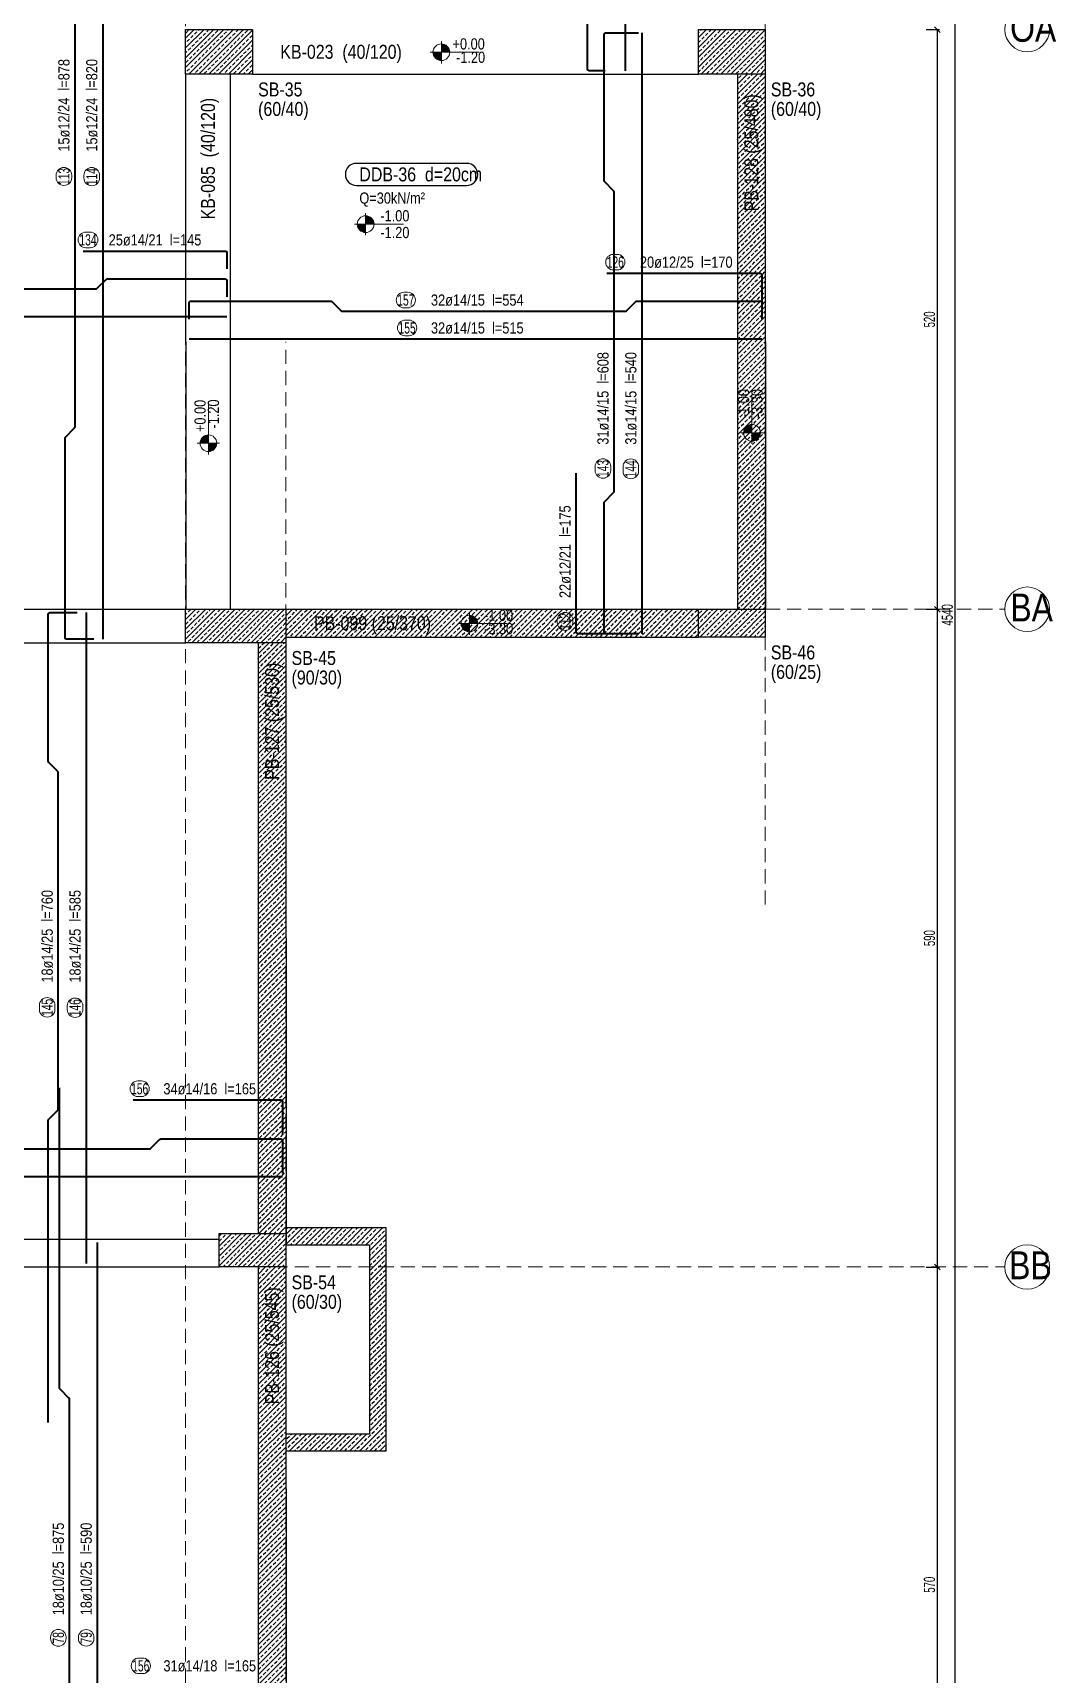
# Model space of a CAD drawing. Header units: millimetres. Extents: x 2543 to 7291, y 513 to 5794.
# Drawn here: x 6369 to 7287, y 2123 to 3595 of the extents above; entities that cross this region are included whole.
import ezdxf
from ezdxf.enums import TextEntityAlignment as Align

# ---------------------------------------------------------------- set-up
doc = ezdxf.new("R2010")
doc.units = ezdxf.units.MM
doc.linetypes.add('DASHED', pattern=[19.05, 12.7, -6.35])
for name, color, linetype, lineweight in [('AKS BALONU (BEYKENT)', 7, 'Continuous', 20), ('AKS CIZGISI (BEYKENT)', 252, 'DASHED', 20), ('AKS NO (BEYKENT)', 3, 'Continuous', 20), ('AKS OLCU (BEYKENT)', 200, 'Continuous', 20), ('DONATI (BEYKENT)', 4, 'Continuous', 40), ('DONATI YAZISI (BEYKENT)', 3, 'Continuous', 20), ('DOSEME ISMI (BEYKENT)', 9, 'Continuous', 20), ('DOSEME PAFTA (BEYKENT)', 3, 'Continuous', 20), ('KIRIS (BEYKENT)', 2, 'Continuous', 30), ('KIRIS ISMI (BEYKENT)', 40, 'Continuous', 20), ('KOLON (BEYKENT)', 3, 'Continuous', 30), ('KOLON ISMI (BEYKENT)', 91, 'Continuous', 20), ('KOT CIZGI (BEYKENT)', 120, 'Continuous', 20), ('KOT YAZI (BEYKENT)', 7, 'Continuous', 20), ('PERDE (BEYKENT)', 6, 'Continuous', 30), ('PERDE ISMI (BEYKENT)', 240, 'Continuous', 20), ('POZ BALON (BEYKENT)', 14, 'Continuous', 20), ('POZ NO (BEYKENT)', 2, 'Continuous', 20), ('TARAMA (BEYKENT)', 252, 'Continuous', 20), ('YAZI (BEYKENT)', 140, 'Continuous', 20)]:
    doc.layers.add(name, color=color, linetype=linetype, lineweight=lineweight)
doc.styles.add('DSMOLC-50', font='Bahnschrift Light Condensed', dxfattribs={"width": 0.75, "height": 10})
doc.styles.add('KOT (BEYKENT)', font='')
doc.styles.add('YAZI (BEYKENT)', font='')
doc.styles.get('KOT (BEYKENT)').set_extended_font_data('Bahnschrift Light Condensed')
doc.styles.get('YAZI (BEYKENT)').set_extended_font_data('Bahnschrift Light Condensed')
doc.dimstyles.new('DSMOLC-50', dxfattribs={"dimtxt": 10, "dimasz": 5, "dimexe": 2, "dimexo": 2, "dimgap": 2, "dimtad": 1, "dimdec": 1, "dimrnd": 0.5, "dimzin": 12, "dimdsep": 46, "dimtxsty": 'DSMOLC-50', "dimblk": 'OBLIQUE', "dimblk1": 'OBLIQUE', "dimblk2": 'OBLIQUE', "dimcen": 0, "dimclrt": 7, "dimadec": 0, "dimazin": 0, "dimtfac": 1, "dimtdec": 4, "dimtix": 1, "dimtmove": 2, "dimatfit": 3, "dimfxl": 1, "dimtzin": 0, "dimarcsym": 0})
pattern_1 = [(45, (1460.26, 1205.411), (-4.490128, 4.490128), []), (45, (1464.75, 1205.411), (-4.490128, 4.490128), [3.175, -1.5875])]
pattern_2 = [(45, (1460.26, 1205.411), (-4.4194174, 4.4194174), []), (45, (1464.679, 1205.411), (-4.4194174, 4.4194174), [3.125, -1.5625])]

# ---------------------------------------------------------------- blocks, each defined once
blk = doc.blocks.new('_Oblique')
at = {"color": 0, "linetype": 'ByBlock', "lineweight": -2}
blk.add_line((-0.5, -0.5), (0.5, 0.5), dxfattribs=at)
blk = doc.blocks.new('*D86')
at = {"layer": 'AKS OLCU (BEYKENT)', "color": 0, "lineweight": -2, "transparency": 16777216}
for p, q in [((7170.5, 2488.3), (7182.5, 2488.3)), ((7180.5, 1918.3), (7180.5, 2488.3)), ((7170.5, 1918.3), (7182.5, 1918.3))]:
    blk.add_line(p, q, dxfattribs=at)
at = {"layer": 'DEFPOINTS', "color": 0, "transparency": 16777216}
for p in [(7168.5, 2488.3), (7180.5, 2488.3), (7168.5, 1918.3)]:
    blk.add_point(p, dxfattribs=at)
at = {"layer": 'AKS OLCU (BEYKENT)', "color": 0, "lineweight": -2, "transparency": 16777216, "xscale": 5, "yscale": 5, "zscale": 5}
for p, rotation in [((7180.5, 2488.3), 90), ((7180.5, 1918.3), 270)]:
    blk.add_blockref('_Oblique', p, dxfattribs=dict(at, rotation=rotation))
at = {"layer": 'AKS OLCU (BEYKENT)', "color": 7, "transparency": 16777216, "insert": (7173.4, 2203.3), "char_height": 10, "attachment_point": 5, "rotation": 90, "style": 'DSMOLC-50'}
blk.add_mtext('570', dxfattribs=at)
blk = doc.blocks.new('*D87')
at = {"layer": 'AKS OLCU (BEYKENT)', "color": 0, "lineweight": -2, "transparency": 16777216}
for p, q in [((7170.5, 3078.3), (7182.5, 3078.3)), ((7180.5, 2488.3), (7180.5, 3078.3)), ((7170.5, 2488.3), (7182.5, 2488.3))]:
    blk.add_line(p, q, dxfattribs=at)
at = {"layer": 'DEFPOINTS', "color": 0, "transparency": 16777216}
for p in [(7168.5, 3078.3), (7180.5, 3078.3), (7168.5, 2488.3)]:
    blk.add_point(p, dxfattribs=at)
at = {"layer": 'AKS OLCU (BEYKENT)', "color": 0, "lineweight": -2, "transparency": 16777216, "xscale": 5, "yscale": 5, "zscale": 5}
for p, rotation in [((7180.5, 3078.3), 90), ((7180.5, 2488.3), 270)]:
    blk.add_blockref('_Oblique', p, dxfattribs=dict(at, rotation=rotation))
at = {"layer": 'AKS OLCU (BEYKENT)', "color": 7, "transparency": 16777216, "insert": (7173.4, 2783.3), "char_height": 10, "attachment_point": 5, "rotation": 90, "style": 'DSMOLC-50'}
blk.add_mtext('590', dxfattribs=at)
blk = doc.blocks.new('*D88')
at = {"layer": 'AKS OLCU (BEYKENT)', "color": 0, "lineweight": -2, "transparency": 16777216}
for p, q in [((7170.5, 3598.3), (7182.5, 3598.3)), ((7180.5, 3078.3), (7180.5, 3598.3)), ((7170.5, 3078.3), (7182.5, 3078.3))]:
    blk.add_line(p, q, dxfattribs=at)
at = {"layer": 'DEFPOINTS', "color": 0, "transparency": 16777216}
for p in [(7168.5, 3598.3), (7180.5, 3598.3), (7168.5, 3078.3)]:
    blk.add_point(p, dxfattribs=at)
at = {"layer": 'AKS OLCU (BEYKENT)', "color": 0, "lineweight": -2, "transparency": 16777216, "xscale": 5, "yscale": 5, "zscale": 5}
for p, rotation in [((7180.5, 3598.3), 90), ((7180.5, 3078.3), 270)]:
    blk.add_blockref('_Oblique', p, dxfattribs=dict(at, rotation=rotation))
at = {"layer": 'AKS OLCU (BEYKENT)', "color": 7, "transparency": 16777216, "insert": (7173.4, 3338.3), "char_height": 10, "attachment_point": 5, "rotation": 90, "style": 'DSMOLC-50'}
blk.add_mtext('520', dxfattribs=at)
blk = doc.blocks.new('*D93')
at = {"layer": 'AKS OLCU (BEYKENT)', "color": 0, "lineweight": -2, "transparency": 16777216}
for p, q in [((7170.5, 5343.3), (7198.5, 5343.3)), ((7196.5, 803.3), (7196.5, 5343.3)), ((7170.5, 803.3), (7198.5, 803.3))]:
    blk.add_line(p, q, dxfattribs=at)
at = {"layer": 'DEFPOINTS', "color": 0, "transparency": 16777216}
for p in [(7168.5, 5343.3), (7196.5, 5343.3), (7168.5, 803.3)]:
    blk.add_point(p, dxfattribs=at)
at = {"layer": 'AKS OLCU (BEYKENT)', "color": 0, "lineweight": -2, "transparency": 16777216, "xscale": 5, "yscale": 5, "zscale": 5}
for p, rotation in [((7196.5, 5343.3), 90), ((7196.5, 803.3), 270)]:
    blk.add_blockref('_Oblique', p, dxfattribs=dict(at, rotation=rotation))
at = {"layer": 'AKS OLCU (BEYKENT)', "color": 7, "transparency": 16777216, "insert": (7189.4, 3073.3), "char_height": 10, "attachment_point": 5, "rotation": 90, "style": 'DSMOLC-50'}
blk.add_mtext('4540', dxfattribs=at)

msp = doc.modelspace()

# ---------------------------------------------------------------- hatches: boundary and pattern name
at = {"layer": 'KOT CIZGI (BEYKENT)'}
h = msp.add_hatch(color=256, dxfattribs=at)
h.dxf.hatch_style = 1
h.paths.add_polyline_path([(6735.45, 3577.94), (6727.95, 3577.94, 0.4142136), (6735.45, 3570.44)])
h = msp.add_hatch(color=256, dxfattribs=at)
h.dxf.hatch_style = 1
h.paths.add_polyline_path([(6735.45, 3585.44), (6735.45, 3577.94), (6742.95, 3577.94, 0.4142136)])
h = msp.add_hatch(color=256, dxfattribs=at)
h.dxf.hatch_style = 1
h.paths.add_polyline_path([(6667.52, 3431.25), (6667.52, 3423.75), (6675.02, 3423.75, 0.4142136)])
h = msp.add_hatch(color=256, dxfattribs=at)
h.dxf.hatch_style = 1
h.paths.add_polyline_path([(6667.52, 3423.75), (6660.02, 3423.75, 0.4142136), (6667.52, 3416.25)])
h = msp.add_hatch(color=256, dxfattribs=at)
h.dxf.hatch_style = 1
h.paths.add_polyline_path([(7006.64, 3236.56), (7014.14, 3236.56), (7014.14, 3244.06, 0.4142136)])
h = msp.add_hatch(color=256, dxfattribs=at)
h.dxf.hatch_style = 1
h.paths.add_polyline_path([(6518.94, 3227.22), (6526.44, 3227.22), (6526.44, 3234.72, 0.4142136)])
h = msp.add_hatch(color=256, dxfattribs=at)
h.dxf.hatch_style = 1
h.paths.add_polyline_path([(6526.44, 3227.22), (6526.44, 3219.72, 0.4142136), (6533.94, 3227.22)])
h = msp.add_hatch(color=256, dxfattribs=at)
h.dxf.hatch_style = 1
h.paths.add_polyline_path([(7014.14, 3236.56), (7014.14, 3229.06, 0.4142136), (7021.64, 3236.56)])
h = msp.add_hatch(color=256, dxfattribs=at)
h.dxf.hatch_style = 1
h.paths.add_polyline_path([(6760.6, 3065.44), (6753.1, 3065.44, 0.4142136), (6760.6, 3057.94)])
h = msp.add_hatch(color=256, dxfattribs=at)
h.dxf.hatch_style = 1
h.paths.add_polyline_path([(6760.6, 3072.94), (6760.6, 3065.44), (6768.1, 3065.44, 0.4142136)])
at = {"layer": 'TARAMA (BEYKENT)'}
h = msp.add_hatch(dxfattribs=at)
h.set_pattern_fill('ANSI33', color=256, style=0, pattern_type=0)
h.set_pattern_definition(pattern_2)
h.paths.add_polyline_path([(6506.04, 3598.34), (6566.04, 3598.34), (6566.04, 3558.34), (6506.04, 3558.34)], flags=0)
h = msp.add_hatch(dxfattribs=at)
h.set_pattern_fill('ANSI33', color=256, style=0, pattern_type=0)
h.set_pattern_definition(pattern_2)
h.paths.add_polyline_path([(6966.04, 3598.34), (7026.04, 3598.34), (7026.04, 3558.34), (6966.04, 3558.34)], flags=0)
at = {"layer": 'TARAMA (BEYKENT)', "lineweight": -3}
h = msp.add_hatch(dxfattribs=at)
h.set_pattern_fill('ANSI33', color=256)
h.set_pattern_definition(pattern_1)
h.paths.add_polyline_path([(7026.04, 3558.34), (7001.04, 3558.34), (7001.04, 3078.34), (7026.14, 3078.34)])
at = {"layer": 'TARAMA (BEYKENT)'}
h = msp.add_hatch(dxfattribs=at)
h.set_pattern_fill('ANSI33', color=256, style=0, pattern_type=0)
h.set_pattern_definition(pattern_2)
h.paths.add_polyline_path([(6506.04, 3078.34), (6596.04, 3078.34), (6596.04, 3048.34), (6506.04, 3048.34)], flags=0)
at = {"layer": 'TARAMA (BEYKENT)', "lineweight": -3}
h = msp.add_hatch(dxfattribs=at)
h.set_pattern_fill('ANSI33', color=256)
h.set_pattern_definition(pattern_1)
h.paths.add_polyline_path([(6966.04, 3078.34), (6596.04, 3078.34), (6596.04, 3053.34), (6966.04, 3053.34)])
at = {"layer": 'TARAMA (BEYKENT)'}
h = msp.add_hatch(dxfattribs=at)
h.set_pattern_fill('ANSI33', color=256, style=0, pattern_type=0)
h.set_pattern_definition(pattern_2)
h.paths.add_polyline_path([(6966.04, 3078.34), (7026.04, 3078.34), (7026.04, 3053.34), (6966.04, 3053.34)], flags=0)
at = {"layer": 'TARAMA (BEYKENT)', "lineweight": -3}
h = msp.add_hatch(dxfattribs=at)
h.set_pattern_fill('ANSI33', color=256)
h.set_pattern_definition(pattern_1)
h.paths.add_polyline_path([(6596.04, 3048.34), (6571.04, 3048.34), (6571.04, 2518.34), (6596.14, 2518.34)])
at = {"layer": 'TARAMA (BEYKENT)'}
h = msp.add_hatch(dxfattribs=at)
h.set_pattern_fill('ANSI33', color=256, style=0, pattern_type=0)
h.set_pattern_definition(pattern_2)
h.paths.add_polyline_path([(6536.04, 2518.34), (6596.04, 2518.34), (6596.04, 2488.34), (6536.04, 2488.34)], flags=0)
at = {"layer": 'TARAMA (BEYKENT)', "lineweight": -3}
h = msp.add_hatch(dxfattribs=at)
h.set_pattern_fill('ANSI33', color=256)
h.set_pattern_definition([(45, (-40497.834, 2076.175), (-4.4901281, 4.4901281), []), (45, (-40493.344, 2076.175), (-4.4901281, 4.4901281), [3.175, -1.5875])])
h.paths.add_polyline_path([(6596.02, 2323.34), (6686.02, 2323.34), (6686.02, 2523.34), (6596.12, 2523.34), (6596.12, 2508.34), (6671.02, 2508.34), (6671.02, 2338.34), (6596.02, 2338.34)])
h = msp.add_hatch(dxfattribs=at)
h.set_pattern_fill('ANSI33', color=256)
h.set_pattern_definition(pattern_1)
h.paths.add_polyline_path([(6596.04, 2488.34), (6571.04, 2488.34), (6571.04, 1943.34), (6596.14, 1943.34)])

# ---------------------------------------------------------------- linework, layer by layer
at = {"layer": 'AKS BALONU (BEYKENT)'}
for centre in [(7261.04, 3598.34), (7261.04, 3078.34), (7261.04, 2488.34)]:
    msp.add_circle(centre, 20, dxfattribs=at)
at = {"layer": 'AKS CIZGISI (BEYKENT)'}
for p, q in [((7026.04, 2813.34), (7026.04, 5543.34)), ((6506.04, 553.34), (6506.04, 4113.34)), ((6596.04, 593.34), (6596.04, 3318.34)), ((4531.04, 3078.34), (7241.04, 3078.34)), ((5156.04, 2488.34), (7241.04, 2488.34))]:
    msp.add_line(p, q, dxfattribs=at)
at = {"layer": 'DONATI (BEYKENT)'}
for points in [[(6423.79, 3051.34), (6399.29, 3051.34, -0.4142136), (6397.79, 3052.84), (6397.79, 3231.72, -0.1989124), (6398.23, 3232.78), (6406.35, 3240.9, 0.1989124), (6406.79, 3241.96), (6406.79, 3684.72, 0.1989124), (6406.35, 3685.78), (6398.23, 3693.9, -0.1989124), (6397.79, 3694.96), (6397.79, 3868.84, -0.4142136), (6399.29, 3870.34), (6423.79, 3870.34)], [(6882.43, 3561.34), (6867.93, 3561.34, -0.4142136), (6866.43, 3562.84), (6866.43, 3647.72, -0.1989124), (6866.87, 3648.78), (6874.99, 3656.9, 0.1989124), (6875.43, 3657.96), (6875.43, 3788.72, 0.1989124), (6874.99, 3789.78), (6866.87, 3797.9, -0.1989124), (6866.43, 3798.96), (6866.43, 3868.84, -0.4142136), (6867.93, 3870.34), (6882.43, 3870.34)], [(6912.43, 3056.34), (6882.93, 3056.34, -0.4142136), (6881.43, 3057.84), (6881.43, 3173.72, -0.1989124), (6881.87, 3174.78), (6889.99, 3182.9, 0.1989124), (6890.43, 3183.96), (6890.43, 3452.72, 0.1989124), (6889.99, 3453.78), (6881.87, 3461.9, -0.1989124), (6881.43, 3462.96), (6881.43, 3593.84, -0.4142136), (6882.93, 3595.34), (6912.43, 3595.34)], [(6414.03, 3399.65), (6541.54, 3399.65, -0.4142136), (6543.04, 3398.15), (6543.04, 3383.65)], [(6001.49, 3374.65), (6221.42, 3374.65, -0.1989124), (6222.48, 3374.21), (6230.6, 3366.09, 0.1989124), (6231.66, 3365.65), (6425.41, 3365.65, 0.1989124), (6426.47, 3366.09), (6434.6, 3374.21, -0.1989124), (6435.66, 3374.65), (6541.54, 3374.65, -0.4142136), (6543.04, 3373.15), (6543.04, 3358.65)], [(6884.04, 3379.65), (7021.6, 3379.65, -0.4142136), (7023.1, 3378.15), (7023.1, 3348.7)], [(6509.05, 3338.63), (6509.05, 3353.15, -0.4142136), (6510.55, 3354.65), (6636.42, 3354.65, -0.1989124), (6637.48, 3354.21), (6645.6, 3346.09, 0.1989124), (6646.66, 3345.65), (6900.42, 3345.65, 0.1989124), (6901.48, 3346.09), (6909.6, 3354.21, -0.1989124), (6910.66, 3354.65), (7021.6, 3354.65, -0.4142136), (7023.1, 3353.15), (7023.1, 3338.63)], [(6887.43, 3056.34), (6857.93, 3056.34, -0.4142136), (6856.43, 3057.84), (6856.43, 3200.34)], [(6382.79, 2348.8), (6382.79, 2619.72, -0.1989124), (6383.23, 2620.78), (6391.35, 2628.9, 0.1989124), (6391.79, 2629.96), (6391.79, 2931.72, 0.1989124), (6391.35, 2932.78), (6383.23, 2940.9, -0.1989124), (6382.79, 2941.96), (6382.79, 3073.84, -0.4142136), (6384.29, 3075.34), (6408.79, 3075.34)], [(6392.79, 1781.45), (6392.79, 2051.72, -0.1989124), (6393.23, 2052.78), (6401.35, 2060.9, 0.1989124), (6401.79, 2061.96), (6401.79, 2369.72, 0.1989124), (6401.35, 2370.78), (6393.23, 2378.9, -0.1989124), (6392.79, 2379.96), (6392.79, 2648.99)], [(6459.04, 2638.17), (6591.57, 2638.17, -0.4142136), (6593.07, 2636.67), (6593.07, 2607.2)], [(6001.51, 2603.17), (6218.42, 2603.17, -0.1989124), (6219.48, 2602.73), (6227.6, 2594.61, 0.1989124), (6228.66, 2594.17), (6473.42, 2594.17, 0.1989124), (6474.48, 2594.61), (6482.6, 2602.73, -0.1989124), (6483.66, 2603.17), (6591.57, 2603.17, -0.4142136), (6593.07, 2601.67), (6593.07, 2572.2)]]:
    msp.add_lwpolyline(points, format="xyb", dxfattribs=at)
for points in [[(6431.79, 3870.34), (6431.79, 3051.34)], [(6900.43, 3870.34), (6900.43, 3561.34)], [(6915.43, 3595.34), (6915.43, 3056.34)], [(6543.04, 3340.65), (6103.98, 3340.65)], [(7023.1, 3320.65), (6509.05, 3320.65)], [(6416.79, 3075.34), (6416.79, 2491.34)], [(6593.07, 2569.17), (6103.97, 2569.17)], [(6426.79, 2510.34), (6426.79, 1921.34)]]:
    msp.add_lwpolyline(points, dxfattribs=at)
at = {"layer": 'DOSEME PAFTA (BEYKENT)', "lineweight": -3}
msp.add_lwpolyline([(6659.23, 3458.5), (6758.2, 3458.5, 1), (6758.2, 3478.28), (6659.23, 3478.28, 1)], format="xyb", close=True, dxfattribs=at)
at = {"layer": 'KIRIS (BEYKENT)'}
for p, q in [((6505.94, 3558.44), (6506.14, 3078.44)), ((6546.04, 3558.44), (6546.04, 3078.44)), ((6565.94, 3558.34), (6966.14, 3558.34)), ((6160.94, 3078.34), (6506.14, 3078.34)), ((6160.94, 3048.34), (6506.14, 3048.34)), ((6161.04, 2513.34), (6536.14, 2513.34)), ((6161.04, 2488.34), (6536.14, 2488.34))]:
    msp.add_line(p, q, dxfattribs=at)
at = {"layer": 'KOLON (BEYKENT)'}
for points in [[(6506.04, 3598.34), (6566.04, 3598.34), (6566.04, 3558.34), (6506.04, 3558.34)], [(6966.04, 3598.34), (7026.04, 3598.34), (7026.04, 3558.34), (6966.04, 3558.34)], [(6506.04, 3078.34), (6596.04, 3078.34), (6596.04, 3048.34), (6506.04, 3048.34)], [(6966.04, 3078.34), (7026.04, 3078.34), (7026.04, 3053.34), (6966.04, 3053.34)], [(6536.04, 2518.34), (6596.04, 2518.34), (6596.04, 2488.34), (6536.04, 2488.34)]]:
    msp.add_lwpolyline(points, close=True, dxfattribs=at)
at = {"layer": 'KOT CIZGI (BEYKENT)'}
for p, q in [((6725.45, 3577.94), (6769.48, 3577.94)), ((6735.45, 3587.94), (6735.45, 3567.94)), ((6667.52, 3433.75), (6667.52, 3413.75)), ((6657.52, 3423.75), (6701.54, 3423.75)), ((7014.14, 3226.56), (7014.14, 3270.58)), ((6526.44, 3217.22), (6526.44, 3261.25)), ((6516.44, 3227.22), (6536.44, 3227.22)), ((7004.14, 3236.56), (7024.14, 3236.56)), ((6750.6, 3065.44), (6794.63, 3065.44)), ((6760.6, 3075.44), (6760.6, 3055.44))]:
    msp.add_line(p, q, dxfattribs=at)
for centre in [(6735.45, 3577.94), (6667.52, 3423.75), (7014.14, 3236.56), (6526.44, 3227.22), (6760.6, 3065.44)]:
    msp.add_circle(centre, 7.5, dxfattribs=at)
at = {"layer": 'PERDE (BEYKENT)'}
for p, q in [((7001.04, 3558.44), (7001.04, 3078.44)), ((7026.04, 3558.44), (7026.14, 3078.44)), ((6596.14, 3078.34), (6966.14, 3078.34)), ((6571.04, 3048.44), (6571.04, 2518.24)), ((6596.04, 3048.44), (6596.14, 2518.24)), ((6596.14, 3053.34), (6966.14, 3053.34)), ((6571.04, 2488.24), (6571.04, 1943.34)), ((6596.04, 2488.24), (6596.14, 1943.34))]:
    msp.add_line(p, q, dxfattribs=at)
msp.add_lwpolyline([(6596.02, 2323.34), (6686.02, 2323.34), (6686.02, 2523.34), (6596.12, 2523.34), (6596.12, 2508.34), (6671.02, 2508.34), (6671.02, 2338.34), (6596.02, 2338.34)], close=True, dxfattribs=at)
at = {"layer": 'POZ BALON (BEYKENT)'}
for points in [[(6403.79, 3465.45), (6403.79, 3467.61, 1), (6389.79, 3467.61), (6389.79, 3465.45, 1)], [(6428.79, 3465.14), (6428.79, 3467.6, 1), (6414.79, 3467.6), (6414.79, 3465.14, 1)], [(6416.57, 3402.65), (6420.24, 3402.65, 1), (6420.24, 3416.65), (6416.57, 3416.65, 1)], [(6889.91, 3382.65), (6893.13, 3382.65, 1), (6893.13, 3396.65), (6889.91, 3396.65, 1)], [(6702.01, 3348.65), (6705.14, 3348.65, 1), (6705.14, 3362.65), (6702.01, 3362.65, 1)], [(6703.09, 3323.65), (6706.36, 3323.65, 1), (6706.36, 3337.65), (6703.09, 3337.65, 1)], [(6887.43, 3202.81), (6887.43, 3206.3, 1), (6873.43, 3206.3), (6873.43, 3202.81, 1)], [(6912.43, 3202.34), (6912.43, 3206.17, 1), (6898.43, 3206.17), (6898.43, 3202.34, 1)], [(6853.43, 3066.35), (6853.43, 3068.5, 1), (6839.43, 3068.5), (6839.43, 3066.35, 1)], [(6388.79, 2719.46), (6388.79, 2722.94, 1), (6374.79, 2722.94), (6374.79, 2719.46, 1)], [(6413.79, 2719.18), (6413.79, 2722.6, 1), (6399.79, 2722.6), (6399.79, 2719.18, 1)], [(6463.17, 2641.17), (6466.39, 2641.17, 1), (6466.39, 2655.17), (6463.17, 2655.17, 1)], [(6398.79, 2155.19), (6398.79, 2156.2, 1), (6384.79, 2156.2), (6384.79, 2155.19, 1)], [(6423.79, 2155.21), (6423.79, 2156.05, 1), (6409.79, 2156.05), (6409.79, 2155.21, 1)], [(6464.17, 2123.57), (6467.39, 2123.57, 1), (6467.39, 2137.57), (6464.17, 2137.57, 1)]]:
    msp.add_lwpolyline(points, format="xyb", close=True, dxfattribs=at)

# ---------------------------------------------------------------- texts
at = {"layer": 'AKS NO (BEYKENT)', "style": 'YAZI (BEYKENT)'}
for s, p in [('OA', (7245.74, 3587.34)), ('BA', (7245.94, 3067.34)), ('BB', (7244.89, 2477.34))]:
    msp.add_text(s, height=25, dxfattribs=at).set_placement(p)
at = {"layer": 'DONATI YAZISI (BEYKENT)', "style": 'YAZI (BEYKENT)'}
for s, p in [(' 15ø12/24  l=878', (6396.79, 3528.75)), (' 15ø12/24  l=820', (6421.79, 3528.75)), (' 31ø14/15  l=608', (6880.43, 3265.88)), (' 31ø14/15  l=540', (6905.43, 3265.88)), (' 22ø12/21  l=175', (6846.43, 3128.34)), (' 18ø14/25  l=760', (6381.79, 2783.34)), (' 18ø14/25  l=585', (6406.79, 2783.34)), (' 18ø10/25  l=875', (6391.79, 2215.84)), (' 18ø10/25  l=590', (6416.79, 2215.84))]:
    msp.add_text(s, height=10, rotation=90, dxfattribs=at).set_placement(p, align=Align.MIDDLE_CENTER)
for s, p in [('25ø14/21  l=145', (6478.54, 3409.65)), (' 20ø12/25  l=170', (6953.57, 3389.65)), (' 32ø14/15  l=554', (6766.08, 3355.65)), (' 32ø14/15  l=515', (6766.08, 3330.65)), (' 34ø14/16  l=165', (6526.06, 2648.17)), (' 31ø14/18  l=165', (6526.08, 2130.57))]:
    msp.add_text(s, height=10, dxfattribs=at).set_placement(p, align=Align.MIDDLE_CENTER)
at = {"layer": 'DOSEME ISMI (BEYKENT)', "style": 'YAZI (BEYKENT)'}
msp.add_text('DDB-36  d=20cm', height=12.5, dxfattribs=at).set_placement((6661.87, 3462.15))
at = {"layer": 'KIRIS ISMI (BEYKENT)', "style": 'YAZI (BEYKENT)'}
msp.add_text('KB-023  (40/120)', height=12.5, dxfattribs=at).set_placement((6590.94, 3572.09))
msp.add_text('KB-085  (40/120)', height=12.5, rotation=90, dxfattribs=at).set_placement((6532.3, 3427.97))
at = {"layer": 'KOLON ISMI (BEYKENT)', "style": 'YAZI (BEYKENT)'}
for s, p in [('SB-35', (6571.04, 3538.34)), ('SB-36', (7031.05, 3538.34)), ('(60/40)', (6571.04, 3520.84)), ('(60/40)', (7031.05, 3520.84)), ('SB-45', (6601.05, 3028.34)), ('SB-46', (7031.04, 3033.34)), ('(90/30)', (6601.05, 3010.84)), ('(60/25)', (7031.04, 3015.84)), ('SB-54', (6601.05, 2468.34)), ('(60/30)', (6601.05, 2450.84))]:
    msp.add_text(s, height=12.5, dxfattribs=at).set_placement(p)
at = {"layer": 'KOT YAZI (BEYKENT)', "style": 'KOT (BEYKENT)'}
for s, p in [('+0.00', (6745.45, 3580.44)), (' -1.20', (6745.45, 3568.44)), (' -1.00', (6677.52, 3426.25)), (' -1.20', (6677.52, 3411.25)), (' -1.00', (6770.6, 3067.94)), (' -3.30', (6770.6, 3055.94))]:
    msp.add_text(s, height=10, dxfattribs=at).set_placement(p)
for s, p in [(' -1.00', (7011.64, 3246.56)), (' -3.30', (7023.64, 3246.56)), ('+0.00', (6523.94, 3237.22)), (' -1.20', (6535.94, 3237.22))]:
    msp.add_text(s, height=10, rotation=90, dxfattribs=at).set_placement(p)
at = {"layer": 'PERDE ISMI (BEYKENT)', "style": 'YAZI (BEYKENT)'}
for s, p in [('PB-128 (25/480)', (7019.8, 3435.24)), ('PB-127 (25/530)', (6589.8, 2925.28)), ('PB-126 (25/545)', (6589.8, 2365.1))]:
    msp.add_text(s, height=12.5, rotation=90, dxfattribs=at).set_placement(p)
msp.add_text('PB-099 (25/370)', height=12.5, dxfattribs=at).set_placement((6621.14, 3059.59))
at = {"layer": 'POZ NO (BEYKENT)', "style": 'YAZI (BEYKENT)', "width": 0.8}
for s, p in [('113', (6396.79, 3466.53)), ('114', (6421.79, 3466.37)), ('143', (6880.43, 3204.55)), ('144', (6905.43, 3204.25)), ('112', (6846.43, 3067.42)), ('145', (6381.79, 2721.2)), ('146', (6406.79, 2720.89)), ('78', (6391.79, 2155.69)), ('79', (6416.79, 2155.63))]:
    msp.add_text(s, height=10, rotation=90, dxfattribs=at).set_placement(p, align=Align.MIDDLE_CENTER)
for s, p in [('134', (6418.4, 3409.65)), ('126', (6891.52, 3389.65)), ('157', (6703.57, 3355.65)), ('155', (6704.72, 3330.65)), ('156', (6464.78, 2648.17)), ('156', (6465.78, 2130.57))]:
    msp.add_text(s, height=10, dxfattribs=at).set_placement(p, align=Align.MIDDLE_CENTER)
at = {"layer": 'YAZI (BEYKENT)', "style": 'YAZI (BEYKENT)'}
msp.add_text('Q=30kN/m²', height=10, dxfattribs=at).set_placement((6661.87, 3442.15))

# ---------------------------------------------------------------- dimensions: what is measured, and where the dimension line sits
at = {"layer": 'AKS OLCU (BEYKENT)'}
for base, p1, p2, picture, middle in [((7196.55, 5343.34), (7168.55, 803.34), (7168.55, 5343.34), '*D93', (7189.44, 3073.34)), ((7180.55, 3598.34), (7168.55, 3078.34), (7168.55, 3598.34), '*D88', (7173.44, 3338.34)), ((7180.55, 3078.34), (7168.55, 2488.34), (7168.55, 3078.34), '*D87', (7173.44, 2783.34)), ((7180.55, 2488.34), (7168.55, 1918.34), (7168.55, 2488.34), '*D86', (7173.44, 2203.34))]:
    dim = msp.add_linear_dim(base=base, p1=p1, p2=p2, angle=90, dimstyle='DSMOLC-50', dxfattribs=at)
    dim.commit()
    dim.dimension.update_dxf_attribs({"geometry": picture, "text_midpoint": middle})

doc.saveas('drawing.dxf')
